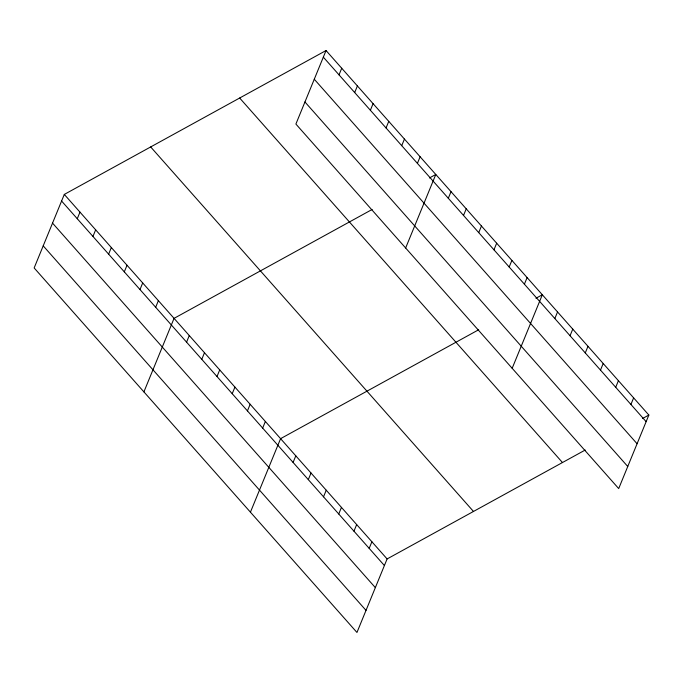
<?xml version="1.0" encoding="UTF-8"?>
<svg xmlns="http://www.w3.org/2000/svg" width="683" height="683" viewBox="0 0 683 683"><rect width="100%" height="100%" fill="white"/><g stroke="black" fill="none" stroke-linecap="round" stroke-linejoin="round"><path stroke-width="1.02" d="M326.039 50.533L295.893 124.058L618.696 488.576L648.85 415.051L326.039 50.533L64.304 194.424L34.15 267.949L356.961 632.467L387.107 558.942L585.203 450.037M77.273 218.739L79.979 212.131M92.948 236.446L95.663 229.838M108.631 254.153L111.338 247.545M124.306 271.851L127.021 265.252M139.989 289.558L142.696 282.95M155.673 307.265L158.379 300.657M143.908 391.88L174.054 318.363L372.15 209.459M186.57 342.157L189.276 335.549M201.784 359.335L204.49 352.735M339.016 74.848L341.722 68.24M217.006 376.521L219.713 369.913M354.69 92.555L357.397 85.947M232.22 393.707L234.926 387.099M370.374 110.262L373.08 103.654M247.442 410.893L250.149 404.285M262.656 428.079L265.363 421.471M386.049 127.96L388.755 121.361M250.43 512.173L280.585 438.657L478.681 329.752M401.732 145.667L404.438 139.059M293.092 462.442L295.799 455.834M417.407 163.374L420.122 156.766M308.315 479.628L311.021 473.02M405.642 247.989L435.797 174.472L429.436 177.973M323.529 496.814L326.235 490.206M448.304 198.266L451.019 191.658M338.751 514L341.457 507.392M463.526 215.444L466.233 208.844M353.965 531.178L356.671 524.578M478.74 232.63L481.455 226.022M369.187 548.364L371.894 541.756M493.963 249.816L496.669 243.208M509.176 267.002L511.891 260.394M524.399 284.188L527.105 277.58M512.173 368.282L542.328 294.766L535.959 298.258M554.835 318.551L557.541 311.943M570.049 335.737L572.764 329.129M585.271 352.923L587.978 346.315M600.485 370.109L603.2 363.501M615.707 387.287L618.414 380.687M630.921 404.473L633.636 397.865M642.49 418.551L648.85 415.051M323.332 57.141L646.144 421.659M314.274 79.228L637.085 443.737M304.942 101.972L627.754 466.489M239.665 98.019L562.476 462.536M150.678 146.947L473.481 511.456M64.304 194.424L387.107 558.942M61.59 201.033L384.401 565.55M52.54 223.119L375.343 587.628M43.208 245.863L366.011 610.38"/></g></svg>
